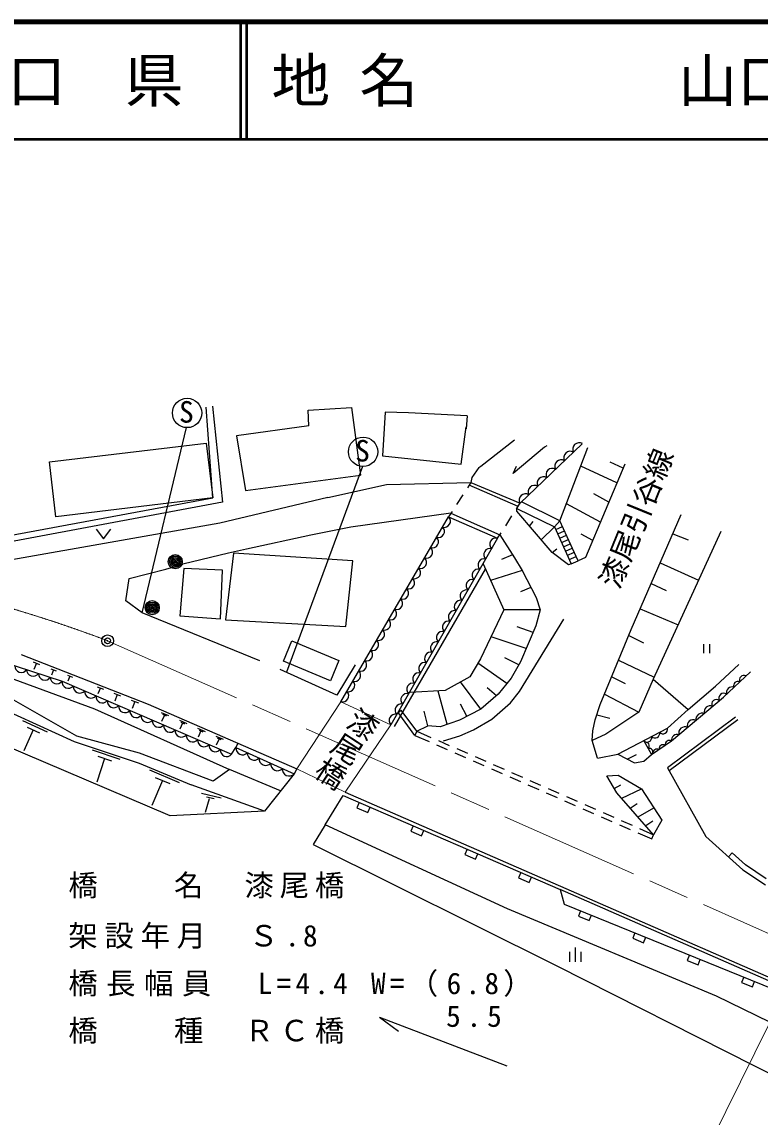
# Model space of a CAD drawing. Units: millimetres, scale not verified. Extents: x 40000 to 680000, y 20000 to 380000.
# Drawn here: x 349126 to 412000, y 286696 to 380000 of the extents above; entities that cross this region are included whole.
import ezdxf
from ezdxf.enums import TextEntityAlignment as Align

# ---------------------------------------------------------------- set-up
doc = ezdxf.new("R2010")
doc.units = ezdxf.units.MM
doc.header["$LTSCALE"] = 1000
doc.header["$PDMODE"] = 32
doc.header["$PDSIZE"] = 500
doc.linetypes.add('CHAIN', pattern=[18.5, 12, -1.5, 3.5, -1.5])
for name, color, linetype, lineweight in [('M-BGD', 7, 'Continuous', 25), ('M-BMK', 2, 'CHAIN', 13), ('M-BMK-SRVR', 3, 'Continuous', 25), ('M-STR-HTXT', 7, 'Continuous', 13), ('M-STR-STRI', 7, 'Continuous', 13), ('M-TTL', 2, 'Continuous', 140), ('M-TTL-LINE', 7, 'Continuous', 50)]:
    doc.layers.add(name, color=color, linetype=linetype, lineweight=lineweight)
doc.layers.add('M-TTL-TXT', color=7, linetype='Continuous')
doc.styles.add('@ＭＳ ゴシック', font='')
doc.styles.add('ＭＳ ゴシック', font='')
doc.styles.get('@ＭＳ ゴシック').set_extended_font_data('@MS Gothic')
doc.styles.get('ＭＳ ゴシック').set_extended_font_data('MS Gothic')

msp = doc.modelspace()

# ---------------------------------------------------------------- linework, layer by layer
at = {"layer": 'M-BGD'}
for p, q in [((373497, 346915), (377201, 347161)), ((377201, 347161), (377964, 341380)), ((373576, 345581), (373497, 346915)), ((380078, 346759), (379836, 343031)), ((382042, 346682), (380078, 346759)), ((387038, 346428), (382042, 346682)), ((387038, 346428), (386953, 345327)), ((359382, 329667), (363158, 345433)), ((373576, 345581), (367395, 344735)), ((386553, 342308), (386967, 345509)), ((367395, 344735), (368157, 340078)), ((351464, 342508), (364815, 344112)), ((364815, 344112), (365375, 339451)), ((396860, 344068), (391551, 338991)), ((394950, 337497), (397325, 343732)), ((352024, 337847), (351464, 342508)), ((379836, 343031), (386553, 342308)), ((400340, 341985), (399240, 342501)), ((378148, 342110), (371657, 324595)), ((388054, 342025), (387461, 341179)), ((399808, 340718), (396725, 342156)), ((368157, 340078), (377964, 341380)), ((375184, 339485), (380180, 340586)), ((380180, 340586), (387376, 340755)), ((387376, 340755), (387078, 340300)), ((387461, 341179), (387376, 340755)), ((387376, 340755), (391551, 338991)), ((386695, 339714), (386147, 338877)), ((391381, 338724), (387229, 340531)), ((399123, 339086), (397845, 339795)), ((365375, 339451), (352024, 337847)), ((375184, 339485), (365989, 337287)), ((391245, 338510), (391551, 338991)), ((394950, 337497), (391689, 339123)), ((398407, 337380), (395503, 338949)), ((376294, 322085), (385466, 337836)), ((385672, 338151), (377139, 336958)), ((385764, 338292), (385466, 337836)), ((385466, 337836), (389648, 336005)), ((385672, 338151), (389835, 336298)), ((390331, 337076), (390868, 337920)), ((365989, 337287), (348264, 334158)), ((377139, 336958), (373745, 336268)), ((392365, 337038), (392665, 337433)), ((393363, 335869), (394503, 336992)), ((394610, 336749), (395175, 336998)), ((355444, 336788), (356074, 335948)), ((356074, 335948), (356704, 336788)), ((373745, 336268), (368242, 335083)), ((389648, 336005), (380559, 320110)), ((389648, 336005), (389954, 336486)), ((389835, 336298), (391074, 334332)), ((394772, 336383), (395340, 336634)), ((394933, 336017), (395505, 336270)), ((395095, 335651), (395670, 335905)), ((397757, 335832), (396748, 336357)), ((404574, 336376), (405875, 335881)), ((368242, 335083), (366718, 334744)), ((394281, 334793), (394682, 335100)), ((395256, 335285), (395835, 335541)), ((395418, 334919), (396000, 335176)), ((361638, 334236), (361892, 334490)), ((361892, 334490), (362400, 334490)), ((362400, 334490), (362738, 334236)), ((366718, 334744), (362823, 333813)), ((367141, 334744), (366464, 329071)), ((377324, 334083), (367141, 334744)), ((376708, 328479), (377324, 334083)), ((390904, 334602), (389975, 334191)), ((391074, 334332), (391731, 333269)), ((395580, 334553), (396165, 334812)), ((395741, 334187), (396330, 334448)), ((361384, 333389), (362823, 333813)), ((362922, 333443), (362569, 329410)), ((366210, 333305), (362922, 333443)), ((366040, 329156), (366210, 333305)), ((380873, 319972), (388606, 333382)), ((388403, 333828), (390180, 329926)), ((391731, 333269), (389045, 332418)), ((391731, 333269), (392916, 330964)), ((403500, 333910), (406765, 332436)), ((392481, 331811), (391583, 331435)), ((402737, 332158), (404012, 331568)), ((359860, 330426), (360029, 330595)), ((392916, 330964), (393267, 329908)), ((362569, 329410), (366040, 329156)), ((390180, 329926), (388200, 325743)), ((393267, 329908), (390180, 329926)), ((393267, 329908), (392892, 328538)), ((401796, 329999), (405017, 328623)), ((366464, 329071), (376708, 328479)), ((392659, 327990), (391321, 328460)), ((392892, 328538), (391595, 325481)), ((392077, 326617), (389085, 327612)), ((400820, 327732), (402070, 327096)), ((340358, 326991), (355322, 321475)), ((371402, 325543), (372125, 327275)), ((372125, 327275), (376130, 325604)), ((407193, 326984), (407193, 326222)), ((407701, 326984), (407701, 326222)), ((349068, 326113), (359890, 321874)), ((388200, 325743), (387267, 324209)), ((391447, 325227), (390245, 325810)), ((350089, 325475), (350625, 325268)), ((350357, 325371), (350150, 324835)), ((351598, 324891), (352052, 324715)), ((351825, 324803), (351649, 324349)), ((375943, 322643), (371110, 324843)), ((375408, 323872), (371402, 325543)), ((376130, 325604), (375408, 323872)), ((377523, 325229), (375943, 322643)), ((390434, 323649), (387969, 325362)), ((391595, 325481), (390791, 324101)), ((399948, 325622), (402981, 324185)), ((408202, 323400), (410187, 325250)), ((353003, 324348), (353422, 324186)), ((353212, 324267), (353050, 323848)), ((387267, 324209), (385164, 323026)), ((388227, 321461), (386497, 323776)), ((390791, 324101), (389700, 322717)), ((399361, 324204), (400503, 323629)), ((402901, 324009), (405868, 321427)), ((408885, 322479), (411175, 324640)), ((355549, 323360), (356063, 323159)), ((355806, 323259), (355605, 322746)), ((385164, 323026), (382200, 322859)), ((385359, 320159), (384582, 322993)), ((389553, 322592), (388759, 323258)), ((405868, 321427), (408202, 323400)), ((353799, 319149), (347454, 322782)), ((356969, 322804), (357532, 322583)), ((357251, 322693), (357030, 322130)), ((358438, 322228), (359052, 321988)), ((358745, 322108), (358504, 321494)), ((389700, 322717), (388227, 321461)), ((398745, 322714), (401681, 321180)), ((355322, 321475), (366806, 316305)), ((359890, 321874), (372555, 316371)), ((360987, 321179), (361624, 320903)), ((361105, 321015), (361423, 320877)), ((382764, 319572), (381433, 321361)), ((383702, 320026), (383376, 321267)), ((388227, 321461), (386395, 320520)), ((387023, 320842), (386469, 321884)), ((349184, 320472), (351289, 319517)), ((361264, 320946), (361029, 320405)), ((362543, 320504), (363175, 320229)), ((362818, 320271), (362584, 319733)), ((362660, 320340), (362976, 320202)), ((386395, 320520), (384756, 319949)), ((398093, 320960), (399194, 320680)), ((409908, 320762), (404105, 316457)), ((410096, 320528), (404252, 316193)), ((350093, 319679), (349282, 317889)), ((349567, 319917), (350620, 319440)), ((359144, 317701), (353799, 319149)), ((364094, 319829), (364723, 319556)), ((364368, 319598), (364136, 319064)), ((364211, 319667), (364525, 319530)), ((365642, 319157), (366268, 318885)), ((382764, 319572), (382604, 319205)), ((382604, 319205), (383801, 318682)), ((382764, 319572), (383702, 320026)), ((382764, 319572), (383961, 319048)), ((384756, 319949), (383702, 320026)), ((365914, 318927), (365683, 318396)), ((365758, 318995), (366071, 318859)), ((366988, 317615), (367356, 318194)), ((367356, 318194), (367535, 318552)), ((367356, 318194), (372306, 315947)), ((384442, 318401), (385359, 318001)), ((384602, 318768), (385519, 318367)), ((355107, 317982), (357464, 317200)), ((356168, 317237), (355504, 315234)), ((355579, 317433), (356758, 317042)), ((365411, 315305), (359144, 317701)), ((386000, 317721), (386916, 317320)), ((386160, 318087), (387076, 317687)), ((387718, 317406), (388634, 317006)), ((398159, 317272), (399870, 317607)), ((400673, 317204), (401473, 317599)), ((366806, 316305), (365411, 315305)), ((371153, 314497), (366806, 316305)), ((372555, 316371), (372306, 315947)), ((387558, 317040), (388474, 316639)), ((389115, 316359), (390032, 315958)), ((389276, 316725), (390192, 316325)), ((404105, 316457), (407373, 310591)), ((360002, 316274), (362517, 315216)), ((361101, 315368), (360201, 313230)), ((360472, 315632), (361729, 315103)), ((372306, 315947), (369779, 312770)), ((390673, 315678), (391589, 315278)), ((390833, 316045), (391750, 315644)), ((369779, 312770), (363547, 314999)), ((392231, 314997), (393147, 314597)), ((392391, 315364), (393307, 314963)), ((393949, 314683), (394865, 314282)), ((399572, 314705), (400153, 314993)), ((400212, 313854), (401886, 314670)), ((364433, 314289), (366110, 313884)), ((365072, 313814), (364729, 312643)), ((364838, 313977), (365509, 313853)), ((376487, 314085), (394972, 306077)), ((393789, 314316), (394705, 313916)), ((395346, 313635), (396263, 313235)), ((395506, 314002), (396423, 313601)), ((369779, 312770), (361757, 312349)), ((377863, 313489), (377664, 313030)), ((377664, 313030), (378582, 312633)), ((378582, 312633), (378780, 313091)), ((396904, 312955), (397820, 312554)), ((397064, 313321), (397980, 312921)), ((398622, 312640), (399538, 312240)), ((400945, 313020), (401527, 313404)), ((401608, 312265), (402939, 313056)), ((398462, 312274), (399378, 311873)), ((400180, 311959), (401096, 311559)), ((402255, 311529), (402864, 311946)), ((382451, 311501), (382252, 311043)), ((382252, 311043), (383170, 310645)), ((383170, 310645), (383368, 311104)), ((400019, 311593), (400936, 311192)), ((401577, 310912), (402774, 310389)), ((401737, 311279), (402934, 310755)), ((402774, 310389), (402934, 310755)), ((407373, 310591), (410532, 307760)), ((387039, 309514), (386840, 309055)), ((386840, 309055), (387758, 308657)), ((387758, 308657), (387956, 309116)), ((409611, 309200), (409299, 308865)), ((410758, 308174), (409611, 309200)), ((412525, 306981), (410758, 308174)), ((391627, 307526), (391428, 307067)), ((391428, 307067), (392345, 306670)), ((392345, 306670), (392544, 307128)), ((410532, 307760), (412463, 306479)), ((394972, 306077), (395323, 304836)), ((395323, 304836), (414046, 297237)), ((396713, 304272), (396524, 303809)), ((396524, 303809), (397451, 303433)), ((397451, 303433), (397639, 303896)), ((401345, 302392), (401157, 301928)), ((401157, 301928), (402084, 301552)), ((402084, 301552), (402272, 302016)), ((395783, 299928), (395783, 300786)), ((396273, 299928), (396273, 301153)), ((396763, 299928), (396763, 300786)), ((405978, 300511), (405790, 300048)), ((405790, 300048), (406717, 299672)), ((406717, 299672), (406905, 300135)), ((410611, 298631), (410423, 298168)), ((410423, 298168), (411350, 297791)), ((411350, 297791), (411538, 298255)), ((379587, 295205), (390424, 291056)), ((379587, 295205), (381206, 294031))]:
    msp.add_line(p, q, dxfattribs=at)
for points in [[(365363, 347258), (366214, 339093), (344031, 334928)], [(344384, 335561), (365375, 339451), (364824, 347176)], [(388054, 342025), (388210, 342146), (391089, 344393)], [(393827, 343884), (393634, 343761), (390966, 341514), (391265, 342146)], [(400480, 342319), (397140, 334362), (396495, 334083), (394950, 337497), (394503, 336992), (395903, 333821), (396495, 334083)], [(391267, 338326), (391276, 338559), (394503, 336992)], [(395903, 333821), (395695, 333740), (394281, 334793), (391267, 338326)], [(398159, 317272), (397685, 318785), (397749, 319615), (397955, 320541), (398381, 321833), (401033, 328247), (405292, 338023)], [(408666, 336580), (402901, 324009), (401681, 321180), (398853, 319323), (397685, 318785)], [(369387, 325560), (359382, 329667), (357986, 330668), (358250, 332590), (361384, 333389)], [(329301, 329463), (339464, 328094), (352550, 323846), (366988, 317615)], [(385046, 318738), (386435, 319190), (387584, 319686), (389165, 320609), (390741, 321997), (391499, 322956), (395278, 329108)], [(329854, 325042), (347067, 321651), (353571, 318702), (359126, 316859), (363547, 314999)], [(361757, 312349), (343819, 320002), (326836, 323294)], [(402064, 318798), (402765, 317599), (404466, 318744), (408885, 322479)], [(382604, 319205), (381170, 321156), (381433, 321361)], [(399870, 317607), (404120, 319843), (405868, 321427)], [(399870, 317607), (401305, 316885), (402088, 317025), (402765, 317599)], [(398938, 315783), (399901, 315817), (401886, 314670), (403636, 311988), (402934, 310755)], [(402934, 310755), (399790, 314335), (398938, 315783)], [(412834, 294780), (408293, 297010), (390481, 304435), (374959, 311584), (376487, 314085)], [(376662, 314370), (436869, 288070), (436678, 287825), (394972, 306077)], [(374959, 311584), (373933, 309925), (394677, 299597), (428356, 282536), (446554, 277391), (473313, 260467), (496092, 252146), (489773, 257834)]]:
    msp.add_lwpolyline(points, dxfattribs=at)
for centre, radius in [((363194, 346682), 1250), ((378189, 343373), 1250), ((362189, 334012), 600), ((362189, 334012), 480), ((362189, 334012), 360), ((362189, 334012), 240), ((362189, 334012), 120), ((362189, 334012), 20), ((360222, 330094), 600), ((360222, 330094), 480), ((360222, 330094), 360), ((360222, 330094), 240), ((360222, 330094), 120), ((360222, 330094), 20)]:
    msp.add_circle(centre, radius, dxfattribs=at)
for centre, radius, start, end in [((395822, 342876), 544, 59.08959, 208.361), ((396581, 343602), 544, 59.08959, 208.361), ((395064, 342151), 544, 59.08959, 208.361), ((394305, 341425), 544, 59.08959, 208.361), ((393547, 340700), 544, 59.08959, 208.361), ((392030, 339249), 544, 59.08959, 208.361), ((392789, 339975), 544, 59.08959, 208.361), ((385107, 337459), 520, 253.16713, 46.40484), ((384598, 336584), 520, 253.16713, 46.40484), ((384088, 335709), 520, 253.16713, 46.40484), ((389502, 335503), 523, 73.8732, 226.60585), ((383579, 334834), 520, 253.16713, 46.40484), ((388997, 334619), 523, 73.8732, 226.60585), ((383069, 333959), 520, 253.16713, 46.40484), ((388493, 333736), 523, 73.8732, 226.60585), ((382559, 333084), 520, 253.16713, 46.40484), ((387988, 332853), 523, 73.8732, 226.60585), ((382050, 332209), 520, 253.16713, 46.40484), ((387483, 331970), 523, 73.8732, 226.60585), ((381540, 331334), 520, 253.16713, 46.40484), ((386978, 331087), 523, 73.8732, 226.60585), ((381031, 330459), 520, 253.16713, 46.40484), ((386473, 330204), 523, 73.8732, 226.60585), ((380521, 329584), 520, 253.16713, 46.40484), ((385968, 329321), 523, 73.8732, 226.60585), ((380011, 328708), 520, 253.16713, 46.40484), ((385463, 328438), 523, 73.8732, 226.60585), ((379502, 327833), 520, 253.16713, 46.40484), ((384958, 327555), 523, 73.8732, 226.60585), ((378992, 326958), 520, 253.16713, 46.40484), ((384453, 326672), 523, 73.8732, 226.60585), ((378483, 326083), 520, 253.16713, 46.40484), ((383948, 325789), 523, 73.8732, 226.60585), ((349073, 325133), 550, 177.84351, 326.18814), ((350080, 324806), 550, 177.84351, 326.18814), ((377463, 324333), 520, 253.16713, 46.40484), ((377973, 325208), 520, 253.16713, 46.40484), ((383443, 324906), 523, 73.8732, 226.60585), ((351087, 324479), 550, 177.84351, 326.18814), ((352093, 324152), 550, 177.84351, 326.18814), ((353088, 323770), 543, 171.95861, 321.35028), ((376954, 323458), 520, 253.16713, 46.40484), ((382938, 324023), 523, 73.8732, 226.60585), ((410113, 323455), 367, 64.59199, 202.07467), ((410615, 323941), 377, 62.42671, 204.23995), ((354051, 323355), 543, 171.95861, 321.35028), ((355013, 322939), 543, 171.95861, 321.35028), ((376444, 322583), 520, 253.16713, 46.40484), ((382433, 323140), 523, 73.8732, 226.60585), ((409613, 322864), 481, 70.52432, 196.14234), ((355976, 322524), 543, 171.95861, 321.35028), ((356938, 322109), 543, 171.95861, 321.35028), ((381928, 322257), 523, 73.8732, 226.60585), ((408263, 321899), 379, 46.47462, 213.93179), ((408909, 322371), 433, 56.03509, 207.10109), ((357901, 321693), 543, 171.95861, 321.35028), ((358863, 321278), 543, 171.95861, 321.35028), ((380919, 320490), 523, 73.8732, 226.60585), ((381423, 321373), 523, 73.8732, 226.60585), ((407092, 320552), 564, 74.03929, 186.36713), ((407740, 321223), 509, 65.89608, 194.51033), ((359826, 320862), 543, 171.95861, 321.35028), ((360788, 320447), 543, 171.95861, 321.35028), ((361751, 320031), 543, 171.95861, 321.35028), ((406284, 320060), 496, 60.08299, 200.32342), ((362713, 319616), 543, 171.95861, 321.35028), ((363676, 319201), 543, 171.95861, 321.35028), ((402374, 319037), 397, 222.34383, 13.14963), ((403053, 319395), 397, 222.34383, 13.14963), ((403733, 319752), 397, 222.34383, 13.14963), ((404935, 318824), 476, 70.77664, 189.62977), ((405589, 319422), 519, 63.81145, 196.59496), ((364638, 318785), 543, 171.95861, 321.35028), ((365601, 318370), 543, 171.95861, 321.35028), ((367921, 318124), 569, 172.89358, 318.27975), ((402242, 318321), 325, 315.84383, 104.74564), ((403739, 318064), 350, 60.95973, 186.9442), ((404285, 318412), 378, 61.4414, 186.46253), ((366563, 317954), 543, 171.95861, 321.35028), ((368911, 317674), 569, 172.89358, 318.27975), ((369901, 317225), 569, 172.89358, 318.27975), ((402570, 317818), 293, 311.66142, 108.92806), ((403240, 317678), 375, 66.03606, 181.86787), ((370891, 316776), 569, 172.89358, 318.27975), ((371881, 316326), 569, 172.89358, 318.27975)]:
    msp.add_arc(centre, radius, start, end, dxfattribs=at)
for p in [(362189, 334012), (360222, 330094)]:
    msp.add_point(p, dxfattribs=at)
at = {"layer": 'M-BMK'}
msp.add_line((356426, 327278), (447735, 286824), dxfattribs=at)
msp.add_arc((315981, 220459), 114219, 69.26203, 97.0574, dxfattribs=at)
at = {"layer": 'M-BMK-SRVR'}
msp.add_circle((356426, 327278), 500, dxfattribs=at)
msp.add_point((356426, 327278), dxfattribs=at)
at = {"layer": 'M-STR-HTXT'}
msp.add_line((414046, 297237), (397790, 264301), dxfattribs=at)
at = {"layer": 'M-STR-STRI'}
for p, q in [((372555, 316371), (376294, 322085)), ((376294, 322085), (380559, 320110)), ((380559, 320110), (376662, 314370)), ((376662, 314370), (372555, 316371))]:
    msp.add_line(p, q, dxfattribs=at)
at = {"layer": 'M-TTL'}
msp.add_line((680000, 380000), (40000, 380000), dxfattribs=at)
at = {"layer": 'M-TTL-LINE'}
for p, q in [((367750, 380000), (367750, 370000)), ((368250, 380000), (368250, 370000)), ((40000, 370000), (680000, 370000))]:
    msp.add_line(p, q, dxfattribs=at)

# ---------------------------------------------------------------- texts
at = {"layer": 'M-BGD', "style": 'ＭＳ ゴシック'}
for p in [(362515, 345309), (377510, 342000)]:
    msp.add_text('S', height=1833, dxfattribs=at).set_placement(p, align=Align.BOTTOM_LEFT)
at = {"layer": 'M-BGD'}
for s, rotation, style, p in [('漆尾引谷線', 67.781, 'ＭＳ ゴシック', (400451, 331378)), ('漆尾橋', 236.793, '@ＭＳ ゴシック', (377635, 322029))]:
    msp.add_text(s, height=1833, rotation=rotation, dxfattribs=dict(at, style=style)).set_placement(p, align=Align.BOTTOM_LEFT)
at = {"layer": 'M-STR-STRI', "char_height": 1833, "attachment_point": 7, "style": 'ＭＳ ゴシック'}
for s, insert in [('\\T1.2;橋\u3000\u3000名\u3000漆尾橋', (353081, 305325)), ('\\T1.23;架設年月\u3000Ｓ.8', (353081, 301030)), ('\\T1.29;橋長幅員\u3000L=4.4\\~W=（6.8）', (353081, 296932)), ('\\T1.4;5.5', (385260, 294355)), ('\\T1.2;橋\u3000\u3000種\u3000ＲＣ橋', (353081, 292952))]:
    msp.add_mtext(s, dxfattribs=dict(at, insert=insert))
at = {"layer": 'M-TTL-TXT', "style": 'ＭＳ ゴシック'}
msp.add_text('山\u3000口\u3000県', height=3666, dxfattribs=at).set_placement((350375, 375000), align=Align.MIDDLE_CENTER)
for s, p in [('地 名', (370380, 375000)), ('山口市徳地堀', (405024, 375000))]:
    msp.add_text(s, height=3666, dxfattribs=at).set_placement(p, align=Align.MIDDLE_LEFT)

doc.saveas('drawing.dxf')
